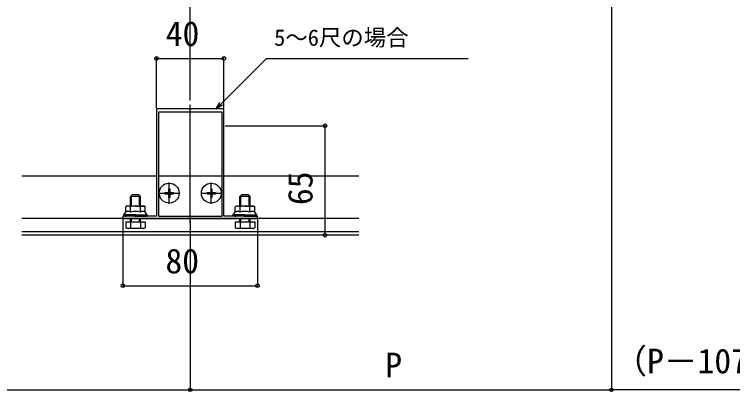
# Model space of a CAD drawing. Units: millimetres, scale not verified. Extents: x -875 to 875, y -1304 to 1297.
# Drawn here: x -31.9 to 394.5, y -1040.3 to -816.3 of the extents above; entities that cross this region are included whole.
import ezdxf
from ezdxf.enums import TextEntityAlignment as Align

# ---------------------------------------------------------------- set-up
doc = ezdxf.new("R2010")
doc.units = ezdxf.units.MM
doc.header["$LTSCALE"] = 8
for name, color, linetype in [('0-2_YKK_11', 7, 'Continuous'), ('0-4_YKK_12', 2, 'Continuous'), ('0-5_YKK_13', 4, 'Continuous'), ('0-6_YKK_D', 6, 'Continuous')]:
    doc.layers.add(name, color=color, linetype=linetype)
doc.styles.add('ＭＳ ゴシック', font='')
doc.styles.get('ＭＳ ゴシック').set_extended_font_data('MS Gothic')

msp = doc.modelspace()

# ---------------------------------------------------------------- linework, layer by layer
at = {"layer": '0-2_YKK_11'}
for points in [[(32.5, -937.416), (112.5, -937.416), (112.5, -936.116), (105.458, -936.116), (105.275, -936.236), (104.725, -936.236), (104.542, -936.116), (92.5, -936.116), (92.5, -872.416), (72.958, -872.416), (72.775, -872.536), (72.225, -872.536), (72.042, -872.416), (52.5, -872.416), (52.5, -936.116), (40.458, -936.116), (40.275, -936.236), (39.725, -936.236), (39.542, -936.116), (32.5, -936.116)], [(91.4, -936.116), (91.4, -874.416), (53.6, -874.416), (53.6, -936.116)]]:
    msp.add_lwpolyline(points, close=True, dxfattribs=at)
at = {"layer": '0-4_YKK_12'}
for p, q in [((72.5, -939.916), (72.5, -869.916)), ((52.5, -912.416), (-27.5, -912.416)), ((91.4, -912.416), (53.6, -912.416)), ((172.5, -912.416), (92.5, -912.416)), ((172.5, -937.416), (-27.5, -937.416)), ((172.5, -945.416), (-27.5, -945.416)), ((172.5, -947.416), (-27.5, -947.416))]:
    msp.add_line(p, q, dxfattribs=at)
at = {"layer": '0-5_YKK_13'}
for p, q in [((60, -928.716), (60, -916.116)), ((85, -928.716), (85, -916.116)), ((59.65, -919.916), (60.35, -919.916)), ((59.65, -919.916), (59.65, -921.566)), ((60.35, -919.916), (60.35, -921.566)), ((84.65, -919.916), (85.35, -919.916)), ((84.65, -919.916), (84.65, -921.566)), ((85.35, -919.916), (85.35, -921.566)), ((43, -924.416), (37, -924.416)), ((37.54, -930.116), (37.54, -923.876)), ((42.46, -930.116), (42.46, -923.876)), ((53.7, -922.416), (66.3, -922.416)), ((57.5, -922.066), (57.5, -922.766)), ((57.5, -922.066), (59.15, -922.066)), ((57.5, -922.766), (59.15, -922.766)), ((59.65, -923.266), (59.65, -924.916)), ((59.65, -924.916), (60.35, -924.916)), ((60.35, -923.266), (60.35, -924.916)), ((60.85, -922.066), (62.5, -922.066)), ((60.85, -922.766), (62.5, -922.766)), ((62.5, -922.066), (62.5, -922.766)), ((78.7, -922.416), (91.3, -922.416)), ((82.5, -922.066), (82.5, -922.766)), ((82.5, -922.066), (84.15, -922.066)), ((82.5, -922.766), (84.15, -922.766)), ((84.65, -923.266), (84.65, -924.916)), ((84.65, -924.916), (85.35, -924.916)), ((85.35, -923.266), (85.35, -924.916)), ((85.85, -922.066), (87.5, -922.066)), ((85.85, -922.766), (87.5, -922.766)), ((87.5, -922.066), (87.5, -922.766)), ((108, -924.416), (102, -924.416)), ((102.54, -930.116), (102.54, -923.876)), ((107.46, -930.116), (107.46, -923.876)), ((35, -930.116), (34.226, -930.563)), ((34.226, -933.716), (34.226, -930.563)), ((40, -930.116), (35, -930.116)), ((37.113, -933.716), (37.113, -930.563)), ((40, -930.116), (45, -930.116)), ((42.887, -933.716), (42.887, -930.563)), ((45, -930.116), (45.774, -930.563)), ((45.774, -933.716), (45.774, -930.563)), ((100, -930.116), (99.226, -930.563)), ((99.226, -933.716), (99.226, -930.563)), ((105, -930.116), (100, -930.116)), ((102.113, -933.716), (102.113, -930.563)), ((105, -930.116), (110, -930.116)), ((107.887, -933.716), (107.887, -930.563)), ((110, -930.116), (110.774, -930.563)), ((110.774, -933.716), (110.774, -930.563)), ((33, -936.116), (33, -935.316)), ((40, -936.116), (33, -936.116)), ((37, -939.416), (37, -937.416)), ((37.54, -939.416), (37.54, -937.416)), ((40, -936.116), (47, -936.116)), ((42.46, -939.416), (42.46, -937.416)), ((43, -939.416), (43, -937.416)), ((47, -936.116), (47, -935.316)), ((98, -936.116), (98, -935.316)), ((105, -936.116), (98, -936.116)), ((102, -939.416), (102, -937.416)), ((102.54, -939.416), (102.54, -937.416)), ((105, -936.116), (112, -936.116)), ((107.46, -939.416), (107.46, -937.416)), ((108, -939.416), (108, -937.416)), ((112, -936.116), (112, -935.316)), ((34.226, -939.416), (34.226, -942.97)), ((37.113, -939.416), (37.113, -942.97)), ((42.887, -939.416), (42.887, -942.97)), ((99.226, -939.416), (99.226, -942.97)), ((102.113, -939.416), (102.113, -942.97)), ((107.887, -939.416), (107.887, -942.97)), ((35, -943.416), (34.226, -942.97)), ((45, -943.416), (35, -943.416)), ((45, -943.416), (45.774, -942.97)), ((100, -943.416), (99.226, -942.97)), ((110, -943.416), (100, -943.416)), ((110, -943.416), (110.774, -942.97))]:
    msp.add_line(p, q, dxfattribs=at)
for points in [[(37, -930.116), (37, -924.416), (38, -923.416)], [(43, -930.116), (43, -924.416), (42, -923.416), (38, -923.416)], [(102, -930.116), (102, -924.416), (103, -923.416)], [(108, -930.116), (108, -924.416), (107, -923.416), (103, -923.416)], [(40, -935.316), (33, -935.316), (34.226, -933.716)], [(40, -935.316), (47, -935.316), (45.774, -933.716)], [(105, -935.316), (98, -935.316), (99.226, -933.716)], [(105, -935.316), (112, -935.316), (110.774, -933.716)], [(34.226, -939.416), (45.774, -939.416), (45.774, -942.97)], [(99.226, -939.416), (110.774, -939.416), (110.774, -942.97)]]:
    msp.add_lwpolyline(points, dxfattribs=at)
for centre in [(60, -922.416), (85, -922.416)]:
    msp.add_circle(centre, 5.9, dxfattribs=at)
for centre, radius, start, end in [((59.15, -921.566), 0.5, 270, 0), ((59.15, -923.266), 0.5, 0, 90), ((60.85, -921.566), 0.5, 180, 270), ((60.85, -923.266), 0.5, 90, 180), ((84.15, -921.566), 0.5, 270, 0), ((84.15, -923.266), 0.5, 0, 90), ((85.85, -921.566), 0.5, 180, 270), ((85.85, -923.266), 0.5, 90, 180), ((35.67, -932.672), 2.556, 55.61575, 124.38425), ((35.67, -935.825), 2.556, 55.61575, 124.38425), ((40, -939.67), 9.553, 90, 107.58795), ((40, -942.823), 9.553, 90, 107.58795), ((40, -939.67), 9.553, 72.41205, 90), ((40, -942.823), 9.553, 72.41205, 90), ((44.33, -932.672), 2.556, 55.61575, 124.38425), ((44.33, -935.825), 2.556, 55.61575, 124.38425), ((100.67, -932.672), 2.556, 55.61575, 124.38425), ((100.67, -935.825), 2.556, 55.61575, 124.38425), ((105, -939.67), 9.553, 90, 107.58795), ((105, -942.823), 9.553, 90, 107.58795), ((105, -939.67), 9.553, 72.41205, 90), ((105, -942.823), 9.553, 72.41205, 90), ((109.33, -932.672), 2.556, 55.61575, 124.38425), ((109.33, -935.825), 2.556, 55.61575, 124.38425), ((35.67, -940.86), 2.556, 235.61575, 304.38425), ((40, -933.863), 9.553, 252.41205, 287.58795), ((44.33, -940.86), 2.556, 235.61575, 304.38425), ((100.67, -940.86), 2.556, 235.61575, 304.38425), ((105, -933.863), 9.553, 252.41205, 287.58795), ((109.33, -940.86), 2.556, 235.61575, 304.38425)]:
    msp.add_arc(centre, radius, start, end, dxfattribs=at)
for centre, start_param, end_param in [((34.5, -935.316), 3.1415927, 4.712389), ((45.5, -935.316), 4.712389, 6.2831853), ((99.5, -935.316), 3.1415927, 4.712389), ((110.5, -935.316), 4.712389, 6.2831853)]:
    msp.add_ellipse(centre, major_axis=(1.5, 0), ratio=0.533333, start_param=start_param, end_param=end_param, dxfattribs=at)
at = {"layer": '0-6_YKK_D'}
for p, q in [((72.5, -867.416), (72.5, -717.2)), ((322.5, -717.7), (322.5, -1040.2)), ((322.5, -717.7), (322.5, -1040.2)), ((52.5, -871.716), (52.5, -841.416)), ((52.5, -842.416), (92.5, -842.416)), ((92.5, -871.716), (92.5, -841.416)), ((93.2, -882.416), (153.5, -882.416)), ((152.5, -882.416), (152.5, -947.416)), ((32.5, -938.116), (32.5, -978.416)), ((72.5, -938.916), (72.5, -1040.2)), ((72.5, -938.916), (72.5, -1040.2)), ((112.5, -938.116), (112.5, -978.416)), ((32.5, -977.416), (112.5, -977.416)), ((-177.5, -1039.2), (72.5, -1039.2)), ((72.5, -1039.2), (322.5, -1039.2)), ((465, -1039.2), (322.5, -1039.2))]:
    msp.add_line(p, q, dxfattribs=at)
for points in [[(87.82, -872.416), (90.825, -869.411), (117.82, -842.416), (237.487, -842.416)], [(91.631, -870.216), (87.82, -872.416), (90.02, -868.606)]]:
    msp.add_lwpolyline(points, dxfattribs=at)
for centre in [(52.5, -842.416), (92.5, -842.416), (152.5, -882.416), (152.5, -947.416), (32.5, -977.416), (112.5, -977.416), (72.5, -1039.2), (72.5, -1039.2), (322.5, -1039.2), (322.5, -1039.2)]:
    msp.add_circle(centre, 1.075, dxfattribs=at)

# ---------------------------------------------------------------- texts
at = {"layer": '0-6_YKK_D', "style": 'ＭＳ ゴシック'}
for s, height, p in [('40', 14.66, (57.955, -839.416)), ('5～6尺の場合', 9.751, (122.331, -837.837)), ('80', 14.66, (57.784, -974.416)), ('（P－107.5）', 14.66, (323.693, -1033.814)), ('P', 14.66, (188.295, -1036.2))]:
    msp.add_text(s, height=height, dxfattribs=at).set_placement(p, align=Align.BOTTOM_LEFT)
msp.add_text('65', height=14.66, rotation=90, dxfattribs=at).set_placement((149.5, -929.518), align=Align.BOTTOM_LEFT)

doc.saveas('drawing.dxf')
